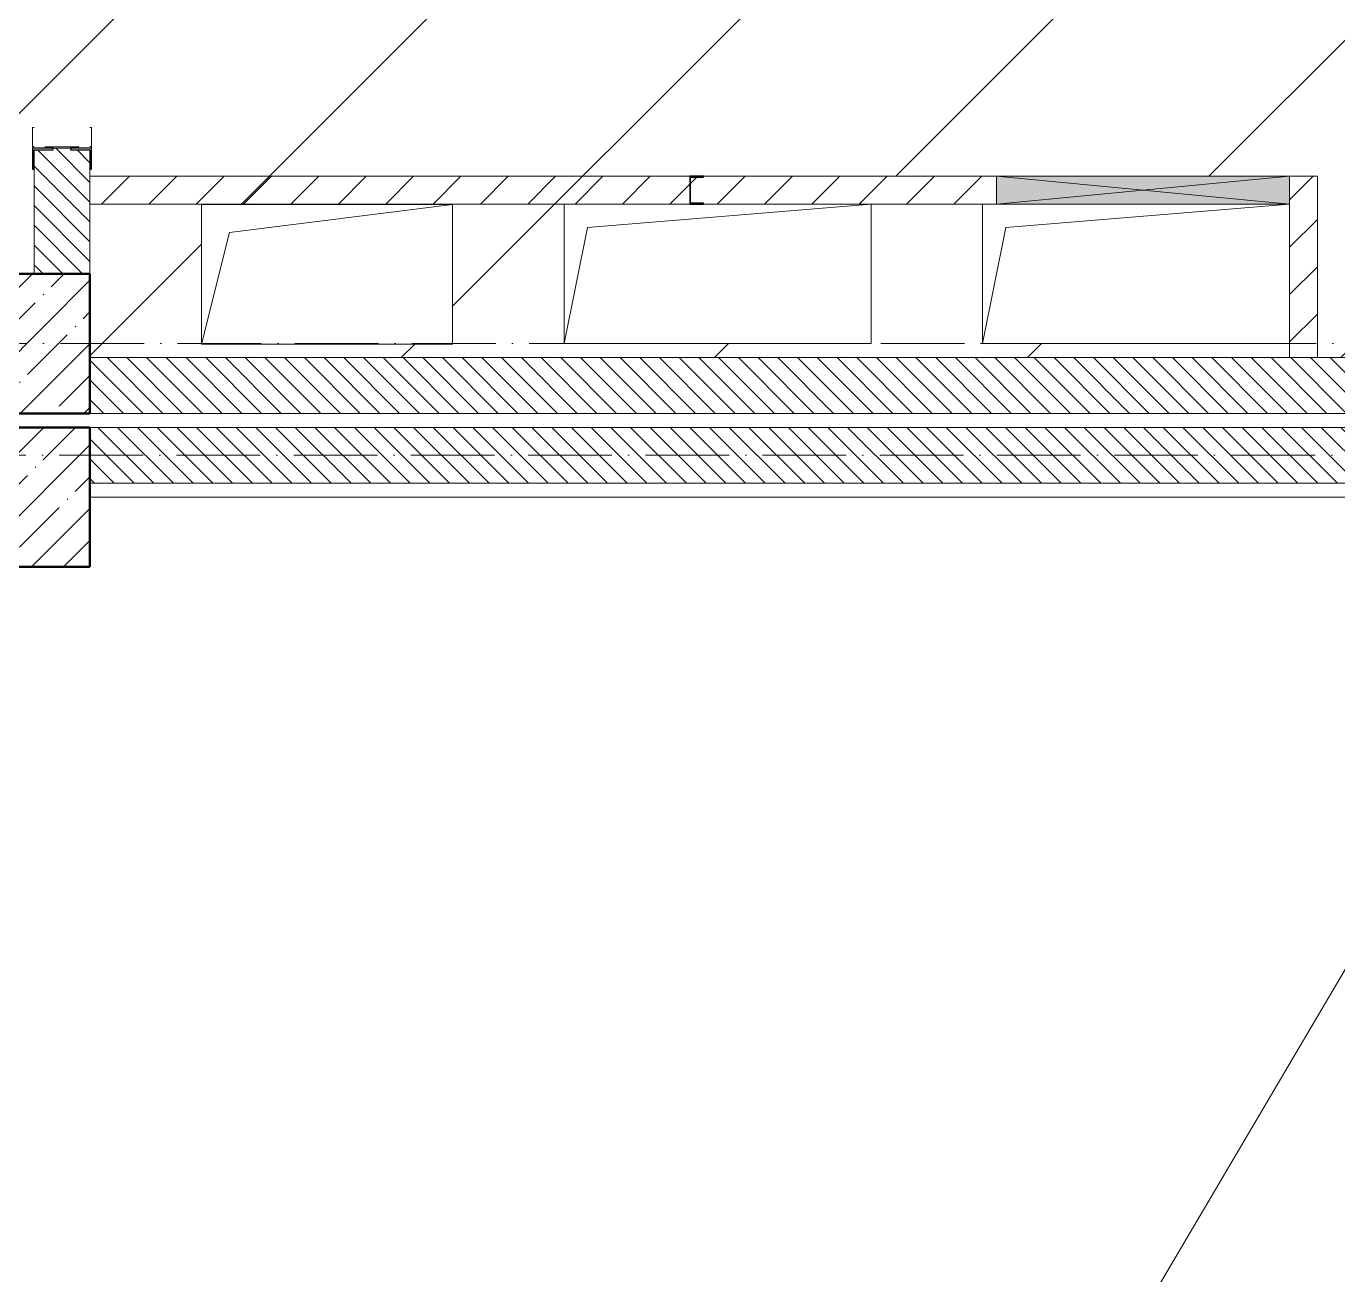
# Model space of a CAD drawing. Header units: millimetres. Extents: x -17017 to 628417, y -109036 to 199237.
# Drawn here: x 366943 to 371644, y -46969 to -42495 of the extents above; entities that cross this region are included whole.
import ezdxf

# ---------------------------------------------------------------- set-up
doc = ezdxf.new("R2010")
doc.units = ezdxf.units.MM
doc.linetypes.add('50_200_ШТРИХ_1Т_ш5_п1_п1_', pattern=[700, 500, -100, 0, -100])
for name, color, linetype, lineweight in [('A-DETL-____-OTLN-4', 7, 'Continuous', 18), ('A-DETL-GENF-OTLN', 7, 'Continuous', 9), ('A-FLOR-____-OTLN', 7, 'Continuous', 9), ('A-GENM-____-MCUT', 7, 'Continuous', 25), ('A-GENM-____-OTLN', 7, 'Continuous', 9), ('A-GENM-____-OTLN-1', 7, 'Continuous', 25), ('A-GLAZ-____-OTLN', 7, 'Continuous', 9), ('A-WALL-____-MCUT', 7, 'Continuous', 13), ('A-WALL-____-MCUT-3', 7, 'Continuous', 9), ('A-WALL-____-PATT-1', 7, 'Continuous', 9), ('A-WALL-FNSH-MCUT-1', 7, 'Continuous', 9), ('S-COLS-____-MCUT', 7, 'Continuous', 50), ('S-COLS-____-OTLN', 7, 'Continuous', 9), ('S-GRID-____-OTLN-1', 7, '50_200_ШТРИХ_1Т_ш5_п1_п1_', 9), ('стяжа', 7, 'Continuous', 30)]:
    doc.layers.add(name, color=color, linetype=linetype, lineweight=lineweight)
pattern_1 = [(45, (-83150, -42681.04), (-114.04925, 114.04925), []), (45, (-83035.95, -42681.04), (-114.04925, 114.04925), [201.613, -40.323, 3.353, -36.97])]
pattern_2 = [(135, (283770.707, -86863.456), (-35.35534, -35.35534), [])]
pattern_3 = [(45, (-83150, -43231.04), (-114.04925, 114.04925), []), (45, (-83035.95, -43231.04), (-114.04925, 114.04925), [201.613, -40.323, 3.353, -36.97])]
pattern_4 = [(45, (283770.71, -86863.46), (-84.85281, 84.85281), [])]

# ---------------------------------------------------------------- blocks, each defined once
blk = doc.blocks.new('BSC_Колонна _Прямоугольная - 500х500-V35-АР1_План отверстий 3 этажа в осях 1-64_Ю-ЯЯ')
at = {"layer": 'S-COLS-____-OTLN'}
h = blk.add_hatch(dxfattribs=at)
h.set_pattern_fill('FP_43', color=256, style=0, pattern_type=2)
h.set_pattern_definition(pattern_1)
h.paths.add_polyline_path([(-250, -250), (250, -250), (250, 250), (-250, 250)], flags=0)
at = {"layer": 'S-COLS-____-MCUT'}
for p, q in [((250, 250), (-250, 250)), ((-250, 250), (-250, -250)), ((250, -250), (250, 250)), ((-250, -250), (250, -250))]:
    blk.add_line(p, q, dxfattribs=at)
blk = doc.blocks.new('BSC_Колонна _Прямоугольная - 500х500-V120-АР1_План отверстий 3 этажа в осях 1-64_Ю-ЯЯ')
at = {"layer": 'S-COLS-____-OTLN'}
h = blk.add_hatch(dxfattribs=at)
h.set_pattern_fill('FP_125', color=256, style=0, pattern_type=2)
h.set_pattern_definition(pattern_3)
h.paths.add_polyline_path([(-250, -250), (250, -250), (250, 250), (-250, 250)], flags=0)
at = {"layer": 'S-COLS-____-MCUT'}
for p, q in [((250, 250), (-250, 250)), ((-250, 250), (-250, -250)), ((250, -250), (250, 250)), ((-250, -250), (250, -250))]:
    blk.add_line(p, q, dxfattribs=at)
blk = doc.blocks.new('154_Фахверк_СКБ_Швеллер - Тип_100_3960-28515122-АР1_План отверстий 3 этажа в осях 1-64_Ю-ЯЯ')
at = {"layer": 'A-GENM-____-MCUT'}
for p, q in [((175, 50), (125, 50)), ((125, 50), (125, -50)), ((175, 47), (175, 50)), ((128, 47), (175, 47)), ((128, -47), (128, 47)), ((175, -47), (128, -47)), ((175, -50), (175, -47)), ((125, -50), (175, -50))]:
    blk.add_line(p, q, dxfattribs=at)
blk = doc.blocks.new('154_Стойка_СКБ_Уголок - СМ-2480_200-28346303-АР1_План отверстий 3 этажа в осях 1-64_Ю-ЯЯ')
at = {"layer": 'A-GENM-____-MCUT'}
for p, q in [((125, 156), (125, 81)), ((200, 156), (125, 156)), ((131, 81), (131, 150)), ((131, 150), (200, 150)), ((200, 150), (200, 156)), ((125, 81), (131, 81)), ((131, 19), (125, 19)), ((125, 19), (125, -56)), ((131, -50), (131, 19)), ((125, -56), (200, -56)), ((200, -50), (131, -50)), ((200, -56), (200, -50))]:
    blk.add_line(p, q, dxfattribs=at)
blk = doc.blocks.new('Стойка_Влож_Полоса боковая - Полоса-V164-АР1_План отверстий 3 этажа в осях 1-64_Ю-ЯЯ')
at = {"layer": 'A-GENM-____-OTLN'}
for p, q in [((-5, 60), (0, 60)), ((-5, -60), (-5, 60)), ((0, 31), (0, -31)), ((0, -60), (-5, -60))]:
    blk.add_line(p, q, dxfattribs=at)
blk = doc.blocks.new('Стойка_Влож_Уголок_Опорный - Уголок-28213941-АР1_План отверстий 3 этажа в осях 1-64_Ю-ЯЯ')
at = {"layer": 'A-GENM-____-OTLN'}
for p, q in [((-212, -6), (-212, 0)), ((0, 0), (0, -6)), ((-212, -75), (-212, -6)), ((-212, -6), (-206, -6)), ((-6, -6), (0, -6)), ((0, -6), (0, -75)), ((-212, -75), (-206, -75)), ((-6, -75), (0, -75))]:
    blk.add_line(p, q, dxfattribs=at)
blk = doc.blocks.new('AR_Отверстие прямоугольное _в плите_ - AR_Отверстие прямоугольное _в плите_-30552730-АР1_План отверстий 3 этажа в осях 1-64_Ю-ЯЯ')
at = {"layer": 'A-GENM-____-OTLN'}
for p, q in [((450, 250), (-450, 250)), ((-450, 250), (-450, -250)), ((-350, 150), (450, 250)), ((450, -250), (450, 250)), ((-450, -250), (-350, 150)), ((-450, -250), (450, -250))]:
    blk.add_line(p, q, dxfattribs=at)
blk = doc.blocks.new('AR_Отверстие прямоугольное _в плите_ - AR_Отверстие прямоугольное _в плите_-V202-АР1_План отверстий 3 этажа в осях 1-64_Ю-ЯЯ')
at = {"layer": 'A-GENM-____-OTLN'}
for p, q in [((-550, 250), (-550, -250)), ((-466.7, 166.7), (550, 250)), ((550, -250), (550, 250)), ((-550, -250), (-466.7, 166.7)), ((-550, -250), (550, -250))]:
    blk.add_line(p, q, dxfattribs=at)
blk = doc.blocks.new('AR_Отверстие прямоугольное _в плите_ - AR_Отверстие прямоугольное _в плите_-V203-АР1_План отверстий 3 этажа в осях 1-64_Ю-ЯЯ')
at = {"layer": 'A-GENM-____-OTLN'}
for p, q in [((-550, 250), (-550, -250)), ((-466.7, 166.7), (550, 250)), ((-550, -250), (-466.7, 166.7)), ((-550, -250), (550, -250))]:
    blk.add_line(p, q, dxfattribs=at)
blk = doc.blocks.new('AR_Отверстие прямоугольное _в стене__БезПР - AR_Отверстие прямоугольное _в стене__БезПР-36899082-АР1_План отверстий 3 этажа в осях 1-64_Ю-ЯЯ')
at = {"layer": 'A-GLAZ-____-OTLN'}
blk.add_hatch(color=256, dxfattribs=at).paths.add_polyline_path([(525, -50), (525, 50), (-525, 50), (-525, -50)], flags=0)
at = {"layer": 'A-DETL-GENF-OTLN'}
for p, q in [((-525, -50), (-525, 50)), ((-525, 50), (525, 50)), ((525, 50), (-525, -50)), ((-525, 50), (525, -50)), ((525, 50), (-525, 50)), ((-525, 50), (-525, -50)), ((525, 50), (525, -50)), ((525, -50), (525, 50)), ((525, -50), (-525, -50)), ((-525, -50), (525, -50))]:
    blk.add_line(p, q, dxfattribs=at)
at = {"layer": 'A-GLAZ-____-OTLN'}
blk.add_line((525, 50), (-525, 50), dxfattribs=at)
blk = doc.blocks.new('BSC_Колонна _Прямоугольная - 500х500-V22-АР1_План отверстий 3 этажа в осях 1-64_А-ГГ')
at = {"layer": 'S-COLS-____-OTLN'}
h = blk.add_hatch(dxfattribs=at)
h.set_pattern_fill('FP_59', color=256, style=0, pattern_type=2)
h.set_pattern_definition(pattern_1)
h.paths.add_polyline_path([(-250, -250), (250, -250), (250, 250), (-250, 250)], flags=0)
at = {"layer": 'S-COLS-____-MCUT'}
for p, q in [((250, 250), (-250, 250)), ((-250, 250), (-250, -250)), ((250, -250), (250, 250)), ((-250, -250), (250, -250))]:
    blk.add_line(p, q, dxfattribs=at)
blk = doc.blocks.new('BSC_Колонна _Прямоугольная - 500х500-V144-АР1_План отверстий 3 этажа в осях 1-64_А-ГГ')
at = {"layer": 'S-COLS-____-OTLN'}
h = blk.add_hatch(dxfattribs=at)
h.set_pattern_fill('FP_167', color=256, style=0, pattern_type=2)
h.set_pattern_definition(pattern_3)
h.paths.add_polyline_path([(-250, -250), (250, -250), (250, 250), (-250, 250)], flags=0)
at = {"layer": 'S-COLS-____-MCUT'}
for p, q in [((250, 250), (-250, 250)), ((-250, 250), (-250, -250)), ((250, -250), (250, 250)), ((-250, -250), (250, -250))]:
    blk.add_line(p, q, dxfattribs=at)
blk = doc.blocks.new('3эт')
at = {"layer": 'S-GRID-____-OTLN-1', "color": 251, "ltscale": 0.6, "true_color": 0x636466}
for p, q in [((358243, -43632.4), (387705.3, -43632.4)), ((358243, -43632.4), (387705.3, -43632.4)), ((351097.5, -44032.4), (387845.1, -44032.4))]:
    blk.add_line(p, q, dxfattribs=at)

msp = doc.modelspace()

# ---------------------------------------------------------------- hatches: boundary and pattern name
at = {"layer": 'A-WALL-____-PATT-1'}
h = msp.add_hatch(dxfattribs=at)
h.set_pattern_fill('FP_9', color=256, style=0, pattern_type=2)
h.set_pattern_definition(pattern_2)
h.paths.add_polyline_path([(367170.7, -43382.4), (367170.7, -42938.4), (367101.7, -42938.4), (367101.7, -42932.4), (367039.7, -42932.4), (367039.7, -42938.4), (366970.7, -42938.4), (366970.7, -43382.4), (367130.7, -43382.4)], flags=0)
h.paths.add_polyline_path([(367039.7, -41232.4), (367101.7, -41232.4), (367101.7, -41226.4), (367170.7, -41226.4), (367170.7, -40932.4), (366970.7, -40932.4), (366970.7, -41226.4), (367039.7, -41226.4)], flags=0)
h = msp.add_hatch(dxfattribs=at)
h.set_pattern_fill('FP_7', color=256, style=0, pattern_type=2)
h.set_pattern_definition(pattern_4)
h.paths.add_polyline_path([(367170.7, -43132.4), (369320.7, -43132.4), (369320.7, -43032.4), (367170.7, -43032.4)], flags=0)
h.paths.add_polyline_path([(369370.7, -43132.4), (370420.7, -43132.4), (370420.7, -43032.4), (369370.7, -43032.4), (369370.7, -43035.4), (369323.7, -43035.4), (369323.7, -43129.4), (369370.7, -43129.4)], flags=0)
h = msp.add_hatch(dxfattribs=at)
h.set_pattern_fill('FP_7', color=256, style=0, pattern_type=2)
h.set_pattern_definition(pattern_4)
h.paths.add_polyline_path([(371570.7, -43682.4), (371570.7, -43032.4), (371470.7, -43032.4), (371470.7, -43682.4)], flags=0)
h = msp.add_hatch(dxfattribs=at)
h.set_pattern_fill('FP_9', color=256, style=0, pattern_type=2)
h.set_pattern_definition(pattern_2)
h.paths.add_polyline_path([(372370.7, -43882.4), (372520.7, -43882.4), (372520.7, -43682.4), (372370.7, -43682.4)], flags=0)
h.paths.add_polyline_path([(372070.7, -43882.4), (372070.7, -43682.4), (367170.7, -43682.4), (367170.7, -43882.4), (368595, -43882.4)], flags=0)
h = msp.add_hatch(dxfattribs=at)
h.set_pattern_fill('FP_6', color=256, style=0, pattern_type=2)
h.set_pattern_definition(pattern_2)
h.paths.add_polyline_path([(372370.7, -43882.4), (372520.7, -43882.4), (372520.7, -43682.4), (372370.7, -43682.4)], flags=0)
h.paths.add_polyline_path([(372070.7, -43882.4), (372070.7, -43682.4), (367170.7, -43682.4), (367170.7, -43882.4), (368595.3, -43882.4)], flags=0)
h = msp.add_hatch(dxfattribs=at)
h.set_pattern_fill('FP_9', color=256, style=0, pattern_type=2)
h.set_pattern_definition(pattern_2)
h.paths.add_polyline_path([(372370.7, -44132.4), (372520.7, -44132.4), (372520.7, -43932.4), (372370.7, -43932.4)], flags=0)
h.paths.add_polyline_path([(372070.7, -44132.4), (372070.7, -43932.4), (367170.7, -43932.4), (367170.7, -44132.4), (368595, -44132.4)], flags=0)
h = msp.add_hatch(dxfattribs=at)
h.set_pattern_fill('FP_6', color=256, style=0, pattern_type=2)
h.set_pattern_definition(pattern_2)
h.paths.add_polyline_path([(372370.7, -44132.4), (372520.7, -44132.4), (372520.7, -43932.4), (372370.7, -43932.4)], flags=0)
h.paths.add_polyline_path([(372070.7, -44132.4), (372070.7, -43932.4), (367170.7, -43932.4), (367170.7, -44132.4), (368595.3, -44132.4)], flags=0)
at = {"layer": 'стяжа'}
h = msp.add_hatch(dxfattribs=at)
h.set_pattern_fill('ANSI31', color=5, scale=250)
h.paths.add_polyline_path([(378870.7, -32282.4), (378070.7, -32282.4), (377370.7, -32282.4), (377320.7, -32282.4), (377220.7, -32282.4), (377220.7, -33007.4), (377226.7, -33007.4), (377226.7, -33082.4), (377220.7, -34232.4), (377226.7, -34232.4), (377226.7, -34307.4), (377224.7, -34432.4), (379190.7, -34432.4), (379240.7, -34432.4), (379960.7, -34432.4), (380260.7, -34432.4), (380790.7, -34432.4), (380790.7, -32082.4), (380690.7, -32082.4), (380390.7, -32082.4), (378855.7, -32082.4), (378855.7, -32317.4), (378890.7, -32317.4), (378890.7, -33547.4), (378870.7, -33547.4)])
h.paths.add_polyline_path([(377620.7, -32682.4), (377420.7, -32682.4), (377420.7, -32482.4), (377620.7, -32482.4)], flags=16)
h.paths.add_polyline_path([(378870.7, -34197.4), (378890.7, -34197.4), (378890.7, -34397.4), (378870.7, -34397.4)], flags=0)
h.paths.add_polyline_path([(380790.7, -35582.4), (380790.7, -34932.4), (377520.7, -34932.4), (377520.7, -35182.4), (377220.7, -35182.4), (377220.7, -35407.4), (377226.7, -35407.4), (377226.7, -35482.4), (377220.7, -36482.4), (377226.7, -36482.4), (377226.7, -36557.4), (377220.7, -36682.4), (380790.7, -36682.4), (380790.7, -36382.4), (380790.7, -36082.4)])
h.paths.add_polyline_path([(366970.7, -37607.4), (366964.7, -37607.4), (366964.7, -37532.4), (366970.5, -35807.4), (366964.7, -35807.4), (366964.7, -35738.4), (366964.7, -35732.4), (366964.7, -35657.4), (366970.7, -35182.4), (366670.7, -35182.4), (366670.7, -34782.4), (366294.7, -34782.4), (366294.7, -34788.4), (365746.7, -34788.4), (365466.7, -34782.4), (365420.7, -34782.4), (364270.7, -34782.4), (364224.7, -34782.4), (361570.7, -34782.4), (361520.7, -34782.4), (358770.7, -34782.4), (358770.7, -35182.4), (358720.7, -35182.4), (358720.7, -35282.4), (358520.7, -35282.4), (358520.7, -35407.4), (358526.7, -35407.4), (358526.7, -35482.4), (358520.7, -37276.4), (358526.7, -37276.4), (358526.7, -37351.4), (358520.7, -38407.4), (358526.7, -38407.4), (358526.7, -38482.4), (358520.7, -40282.4), (358526.7, -40282.4), (358526.7, -40357.4), (358520.7, -40432.4), (358770.7, -40432.4), (358770.7, -40932.4), (358720.7, -40932.4), (358720.7, -41032.4), (358520.7, -41032.4), (358520.7, -41407.4), (358526.7, -41407.4), (358526.7, -41482.4), (358520.7, -43282.4), (358526.7, -43282.4), (358526.7, -43382.4), (358770.7, -43382.4), (358770.7, -43882.4), (361270.7, -43882.4), (361270.7, -43382.4), (361270.7, -43232.4), (362170.7, -43232.4), (362720.7, -43232.4), (362770.7, -43232.4), (362870.7, -43232.4), (362870.7, -43882.4), (366670.7, -43882.4), (366670.7, -43382.4), (367170.7, -43382.4), (367170.7, -43682.4), (371470.7, -43682.4), (371470.7, -43632.4), (370370.7, -43632.4), (370370.7, -43132.4), (369970.7, -43132.4), (369970.7, -43632.4), (368870.7, -43632.4), (368870.7, -43132.4), (368480.7, -43132.4), (368470.7, -43133.7), (368470.7, -43633.7), (367570.7, -43633.7), (367570.7, -43132.4), (369320.7, -43132.4), (369320.7, -43032.4), (369370.7, -43032.4), (370420.7, -43032.4), (371470.7, -43032.4), (371570.7, -43032.4), (371570.7, -43682.4), (372070.7, -43682.4), (372370.7, -43682.4), (372520.7, -43682.4), (372520.7, -43382.4), (373020.7, -43382.4), (373020.7, -43882.4), (376470.7, -43882.4), (376470.7, -43382.4), (376970.7, -43382.4), (376970.7, -42604.5, -0.268162), (376945.7, -42561.2, -0.268162), (376970.7, -42517.9), (376970.7, -40032.4), (376470.7, -40032.4), (376470.7, -39532.4), (376970.7, -39532.4), (376970.7, -39832.4), (380620.7, -39832.4), (380620.7, -39582.4), (380620.7, -37982.4), (380620.7, -37582.4), (378870.7, -37582.4), (378820.7, -37582.4), (378220.7, -37582.4), (377120.7, -37582.4), (377020.7, -37582.4), (377020.7, -37382.4), (377020.7, -36882.4), (377020.7, -36557.4), (377014.7, -36557.4), (377014.7, -36482.4), (377020.7, -35482.4), (377014.7, -35482.4), (377014.7, -35407.4), (377020.7, -35182.4), (377020.7, -34682.4), (377020.7, -34307.4), (377014.7, -34307.4), (377014.7, -34232.4), (377020.7, -33082.4), (377014.7, -33082.4), (377014.7, -33007.4), (377020.7, -31682.4), (373020.7, -31682.4), (372520.7, -31682.4), (372519.3, -31682.4), (371919.3, -31682.4), (369585.7, -31682.4), (369585.7, -31688.4), (369170.7, -31688.4), (369170.7, -31682.4), (367470.7, -31682.4), (367470.7, -31688.4), (367395.7, -31688.4), (367170.7, -31682.4), (367170.7, -31917.4), (367170.7, -32167.4), (367170.7, -32507.4), (367176.7, -32507.4), (367176.7, -32582.4), (367176.7, -32588.4), (367176.7, -32657.4), (367171.1, -33657.4), (367176.7, -33657.4), (367176.7, -33726.4), (367176.7, -33732.4), (367176.7, -33807.4), (367170.7, -34682.4), (367170.7, -35182.4), (367170.7, -35657.4), (367176.7, -35657.4), (367176.7, -35732.4), (367176.7, -35738.4), (367170.7, -35762.4), (367170.7, -35732.4), (367130.7, -35732.4), (367130.7, -35737.4), (367010.7, -35737.4), (366970.7, -35733.1), (366970.7, -37532.4), (367039.7, -37532.4), (367101.7, -37532.4), (367176.7, -37532.4), (367176.7, -37607.4), (367170.7, -38007.4), (367176.7, -38007.4), (367176.7, -38082.4), (367170.7, -38112.4), (367170.7, -38082.4), (367101.7, -38082.4), (367039.7, -38082.4), (366970.7, -38082.4), (366970.7, -39882.4), (367010.7, -39882.4), (367010.7, -39877.4), (367130.7, -39877.4), (367170.7, -39881.8), (367170.7, -39852.4), (367176.7, -39807.4), (367176.7, -39876.4), (367176.7, -39882.4), (367176.7, -39957.4), (367170.7, -40432.4), (367170.7, -40932.4), (367170.7, -41157.4), (367176.7, -41157.4), (367176.7, -41232.4), (367101.7, -41232.4), (367039.7, -41232.4), (366964.7, -41232.4), (366964.7, -41157.4), (366970.7, -40932.4), (366670.7, -40932.4), (366670.7, -40432.4), (366970.7, -40432.4), (366970.7, -39957.4), (366964.7, -39957.4), (366964.7, -39882.4), (366964.7, -39876.4), (366964.7, -39807.4), (366970.7, -38082.4), (366964.7, -38082.4), (366964.7, -38007.4)])
h.paths.add_polyline_path([(367176.7, -42926.4), (367170.7, -42926.4), (367170.7, -42932.4), (367176.7, -42932.4)], flags=16)
h.paths.add_polyline_path([(366964.7, -42926.4), (366970.7, -42926.4), (367010.7, -42929.9), (367010.7, -42927.4), (367130.7, -42927.4), (367176.7, -42940.1), (367176.7, -42938.4), (367101.7, -42938.4), (367052.1, -42932.4), (367039.7, -42932.4), (367039.7, -42938.4), (366970.7, -42938.4), (366970.7, -43007.4), (366964.7, -43007.4), (366964.7, -42932.4)], flags=16)
h.paths.add_polyline_path([(372520.7, -35182.4), (372520.7, -34682.4), (373020.7, -34682.4), (373470.7, -34682.4), (373720.7, -34682.4), (373820.7, -34682.4), (373820.7, -36882.4), (372720.7, -36882.4), (372720.7, -38732.4), (373820.7, -38732.4), (373820.7, -40932.4), (373020.7, -40932.4), (372520.7, -40932.4), (372520.7, -40432.4)], flags=16)
h.paths.add_polyline_path([(373020.7, -36782.4), (373020.7, -35382.4), (373720.7, -35382.4), (373720.7, -34782.4), (373470.7, -34782.4), (373470.7, -34682.4), (373720.7, -34682.4), (373720.7, -34782.4), (373720.7, -36782.4)], flags=0)
h.paths.add_polyline_path([(373020.7, -38932.4), (373620.7, -38932.4), (373620.7, -40232.4), (373020.7, -40232.4)], flags=0)
h.paths.add_polyline_path([(373020.7, -36782.4), (373020.7, -35382.4), (373720.7, -35382.4), (373137.4, -35499.1)], flags=0)
h.paths.add_polyline_path([(378168.3, -34418.7), (379824.1, -34418.7), (379824.1, -33218.7), (378168.3, -33218.7)], flags=24)
h.paths.add_polyline_path([(377943.9, -36318.4), (379577.4, -36318.4), (379577.4, -35118.4), (377943.9, -35118.4)], flags=24)

# ---------------------------------------------------------------- linework, layer by layer
at = {"layer": 'A-DETL-____-OTLN-4'}
msp.add_line((355120.7, -73932.4), (372520.7, -44432.4), dxfattribs=at)
at = {"layer": 'A-FLOR-____-OTLN'}
for p, q in [((367570.7, -43133.7), (368470.7, -43133.7)), ((367570.7, -43633.7), (367570.7, -43133.7)), ((368470.7, -43133.7), (368470.7, -43633.7)), ((368870.7, -43632.4), (368870.7, -43132.4)), ((369970.7, -43132.4), (369970.7, -43632.4)), ((370370.7, -43632.4), (370370.7, -43132.4)), ((368470.7, -43633.7), (367570.7, -43633.7)), ((369970.7, -43632.4), (368870.7, -43632.4)), ((371470.7, -43632.4), (370370.7, -43632.4)), ((367170.7, -44182.4), (372520.7, -44182.4)), ((367170.7, -44182.4), (372520.7, -44182.4))]:
    msp.add_line(p, q, dxfattribs=at)
at = {"layer": 'A-WALL-____-MCUT'}
for p, q in [((366970.7, -43007.4), (366970.7, -43382.4)), ((367170.7, -43382.4), (367170.7, -43007.4)), ((372070.7, -43682.4), (367170.7, -43682.4)), ((367170.7, -43882.4), (372070.7, -43882.4)), ((372070.7, -43932.4), (367170.7, -43932.4)), ((367170.7, -44132.4), (372070.7, -44132.4))]:
    msp.add_line(p, q, dxfattribs=at)
at = {"layer": 'A-WALL-____-MCUT-3'}
for p, q in [((372070.7, -43682.4), (367170.7, -43682.4)), ((367170.7, -43882.4), (372070.7, -43882.4)), ((372070.7, -43932.4), (367170.7, -43932.4)), ((367170.7, -44132.4), (372070.7, -44132.4))]:
    msp.add_line(p, q, dxfattribs=at)
at = {"layer": 'A-WALL-FNSH-MCUT-1'}
for p, q in [((369320.7, -43032.4), (367170.7, -43032.4)), ((370420.7, -43032.4), (369370.7, -43032.4)), ((371570.7, -43032.4), (371470.7, -43032.4)), ((371570.7, -43682.4), (371570.7, -43032.4)), ((367170.7, -43132.4), (369320.7, -43132.4)), ((369370.7, -43132.4), (370420.7, -43132.4)), ((371470.7, -43132.4), (371470.7, -43682.4))]:
    msp.add_line(p, q, dxfattribs=at)

# ---------------------------------------------------------------- block references
at = {"layer": 'A-GENM-____-OTLN'}
for name, p, rotation in [('Стойка_Влож_Уголок_Опорный - Уголок-28213941-АР1_План отверстий 3 этажа в осях 1-64_Ю-ЯЯ', (366964.7, -42932.4), 180), ('Стойка_Влож_Полоса боковая - Полоса-V164-АР1_План отверстий 3 этажа в осях 1-64_Ю-ЯЯ', (367070.7, -42932.4), 269.9999999999999)]:
    msp.add_blockref(name, p, dxfattribs=dict(at, rotation=rotation))
for name, p in [('AR_Отверстие прямоугольное _в плите_ - AR_Отверстие прямоугольное _в плите_-30552730-АР1_План отверстий 3 этажа в осях 1-64_Ю-ЯЯ', (368020.7, -43383.7)), ('AR_Отверстие прямоугольное _в плите_ - AR_Отверстие прямоугольное _в плите_-V202-АР1_План отверстий 3 этажа в осях 1-64_Ю-ЯЯ', (369420.7, -43382.4)), ('AR_Отверстие прямоугольное _в плите_ - AR_Отверстие прямоугольное _в плите_-V203-АР1_План отверстий 3 этажа в осях 1-64_Ю-ЯЯ', (370920.7, -43382.4))]:
    msp.add_blockref(name, p, dxfattribs=at)
at = {"layer": 'A-GENM-____-OTLN-1', "rotation": 269.9999999999999}
msp.add_blockref('154_Стойка_СКБ_Уголок - СМ-2480_200-28346303-АР1_План отверстий 3 этажа в осях 1-64_Ю-ЯЯ', (367020.7, -42807.4), dxfattribs=at)
at = {"layer": 'A-GENM-____-OTLN-1'}
msp.add_blockref('154_Фахверк_СКБ_Швеллер - Тип_100_3960-28515122-АР1_План отверстий 3 этажа в осях 1-64_Ю-ЯЯ', (369195.7, -43082.4), dxfattribs=at)
at = {"layer": 'A-GLAZ-____-OTLN'}
msp.add_blockref('AR_Отверстие прямоугольное _в стене__БезПР - AR_Отверстие прямоугольное _в стене__БезПР-36899082-АР1_План отверстий 3 этажа в осях 1-64_Ю-ЯЯ', (370945.7, -43082.4), dxfattribs=at)
at = {"layer": 'S-COLS-____-OTLN'}
for name, p in [('BSC_Колонна _Прямоугольная - 500х500-V120-АР1_План отверстий 3 этажа в осях 1-64_Ю-ЯЯ', (366920.7, -43632.4)), ('BSC_Колонна _Прямоугольная - 500х500-V144-АР1_План отверстий 3 этажа в осях 1-64_А-ГГ', (366920.7, -43632.4)), ('BSC_Колонна _Прямоугольная - 500х500-V35-АР1_План отверстий 3 этажа в осях 1-64_Ю-ЯЯ', (366920.7, -44182.4)), ('BSC_Колонна _Прямоугольная - 500х500-V22-АР1_План отверстий 3 этажа в осях 1-64_А-ГГ', (366920.7, -44182.4))]:
    msp.add_blockref(name, p, dxfattribs=at)
at = {"layer": 'стяжа'}
msp.add_blockref('3эт', (0, 0), dxfattribs=at)

doc.saveas('drawing.dxf')
